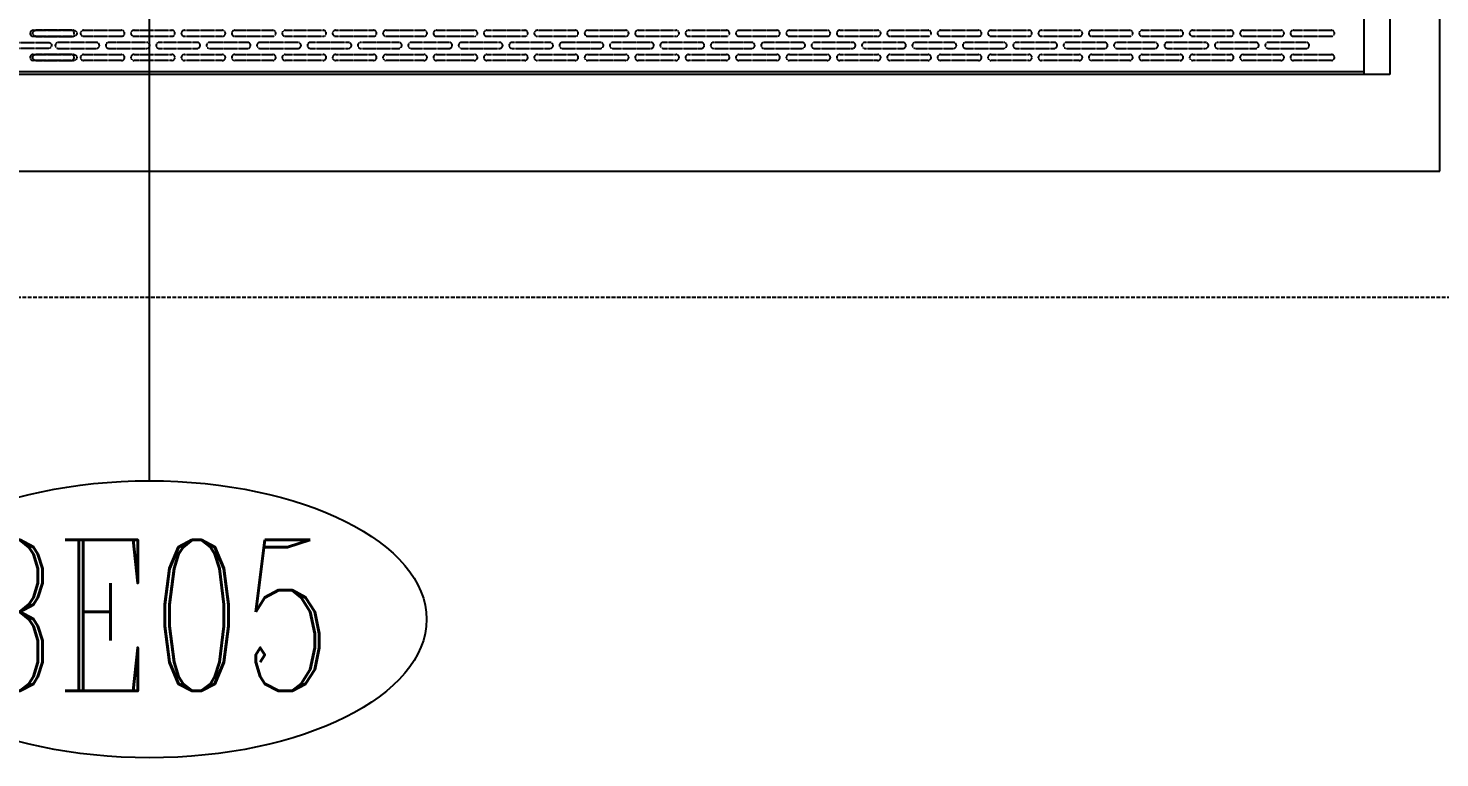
# Model space of a CAD drawing. Extents: x -12047294 to -5625356, y -1456591 to -622873.
# Drawn here: x -6027278 to -6026158, y -719289 to -718710 of the extents above; entities that cross this region are included whole.
import ezdxf

# ---------------------------------------------------------------- set-up
doc = ezdxf.new("R2010")
doc.units = 0
doc.header["$LTSCALE"] = 10
doc.header["$MEASUREMENT"] = 0
doc.linetypes.add('_DASH', pattern=[0.425, 0.3, -0.125])
doc.linetypes.add('DASH', pattern=[0.35, 0.25, -0.1])
doc.layers.add('EQUIP', color=1, linetype='Continuous')
doc.layers.add('Iteam', color=4, linetype='Continuous')
doc.styles.add('SHZF-注释', font='romanc.shx', dxfattribs={"width": 0.8, "bigfont": 'shzf-hz.shx'})

# ---------------------------------------------------------------- blocks, each defined once
blk = doc.blocks.new('A$C293A612F')
at = {"layer": 'EQUIP'}
for p, q in [((2200.000273391605, 1199.999785408377), (0.0002733916044235, 1199.999785423279)), ((0.0002733916044235, 1199.999785423279), (0.0002733916044235, -0.0002145767211914)), ((39.53826590627432, 1123.199785426259), (2160.462280876934, 1123.199785396457)), ((39.53826590627432, 143.9997854232788), (39.53826590627432, 1123.199785426259)), ((60.00027339160443, 1123.199785426259), (60.00027339160443, 143.9997854232788))]:
    blk.add_line(p, q, dxfattribs=at)
at = {"layer": 'EQUIP', "color": 8}
blk.add_line((60.00027339160443, 1121.279785424471), (2140.000273391605, 1121.279785424471), dxfattribs=at)
at = {"layer": 'EQUIP', "color": 8, "linetype": 'DASH', "ltscale": 0.1}
for p, q in [((86.03715344518423, 1112.159785419702), (116.0371534451842, 1112.159785419702)), ((126.0371534451842, 1112.159785419702), (156.0371534451842, 1112.159785419702)), ((166.0371534451842, 1112.159785419702), (196.0371534451842, 1112.159785419702)), ((206.0371534451842, 1112.159785419702), (236.0371534451843, 1112.159785419702)), ((246.0371534451842, 1112.159785419702), (276.0371534451842, 1112.159785419702)), ((286.0371534451843, 1112.159785419702), (316.0371534451842, 1112.159785419702)), ((326.0371534451842, 1112.159785419702), (356.0371534451842, 1112.159785419702)), ((366.0371534451842, 1112.159785419702), (396.0371534451842, 1112.159785419702)), ((406.037153445184, 1112.159785419702), (436.0371534451841, 1112.159785419702)), ((446.0371534451842, 1112.159785419702), (476.0371534451842, 1112.159785419702)), ((486.0371534451841, 1112.159785419702), (516.0371534451841, 1112.159785419702)), ((526.0371534451841, 1112.159785419702), (556.037153445184, 1112.159785419702)), ((566.0371534451842, 1112.159785419702), (596.0371534451842, 1112.159785419702)), ((606.0371534451842, 1112.159785419702), (636.0371534451842, 1112.159785419702)), ((646.0371534451842, 1112.159785419702), (676.0371534451842, 1112.159785419702)), ((686.0371534451842, 1112.159785419702), (716.0371534451843, 1112.159785419702)), ((726.0371534451843, 1112.159785419702), (756.0371534451843, 1112.159785419702)), ((766.0371534451843, 1112.159785419702), (796.0371534451843, 1112.159785419702)), ((806.0371534451842, 1112.159785419702), (836.0371534451841, 1112.159785419702)), ((846.0371534451843, 1112.159785419702), (876.0371534451843, 1112.159785419702)), ((886.0371534451841, 1112.159785419702), (916.0371534451843, 1112.159785419702)), ((926.0371534451843, 1112.159785419702), (956.0371534451843, 1112.159785419702)), ((966.0371534451843, 1112.159785419702), (996.0371534451843, 1112.159785419702)), ((1006.037153445184, 1112.159785419702), (1036.037153445184, 1112.159785419702)), ((1046.037153445184, 1112.159785419702), (1076.037153445184, 1112.159785419702)), ((1113.963393338024, 1112.159785419702), (1083.963393338025, 1112.159785419702)), ((1086.037153445184, 1112.159785419702), (1116.037153445184, 1112.159785419702)), ((116.0371534451842, 1107.359785422683), (86.03715344518423, 1107.359785422683)), ((136.0371534451842, 1102.559785425663), (106.0371534451842, 1102.559785425663)), ((106.0371534451842, 1097.759785428643), (136.0371534451842, 1097.759785428643)), ((156.0371534451842, 1107.359785422683), (126.0371534451842, 1107.359785422683)), ((176.0371534451842, 1102.559785425663), (146.0371534451842, 1102.559785425663)), ((146.0371534451842, 1097.759785428643), (176.0371534451842, 1097.759785428643)), ((196.0371534451842, 1107.359785422683), (166.0371534451842, 1107.359785422683)), ((216.0371534451842, 1102.559785425663), (186.0371534451841, 1102.559785425663)), ((186.0371534451841, 1097.759785428643), (216.0371534451842, 1097.759785428643)), ((236.0371534451843, 1107.359785422683), (206.0371534451842, 1107.359785422683)), ((256.0371534451842, 1102.559785425663), (226.0371534451842, 1102.559785425663)), ((226.0371534451842, 1097.759785428643), (256.0371534451842, 1097.759785428643)), ((276.0371534451842, 1107.359785422683), (246.0371534451842, 1107.359785422683)), ((296.0371534451842, 1102.559785425663), (266.0371534451842, 1102.559785425663)), ((266.0371534451842, 1097.759785428643), (296.0371534451842, 1097.759785428643)), ((316.0371534451842, 1107.359785422683), (286.0371534451843, 1107.359785422683)), ((336.0371534451843, 1102.559785425663), (306.0371534451842, 1102.559785425663)), ((306.0371534451842, 1097.759785428643), (336.0371534451843, 1097.759785428643)), ((356.0371534451842, 1107.359785422683), (326.0371534451842, 1107.359785422683)), ((376.0371534451842, 1102.559785425663), (346.0371534451842, 1102.559785425663)), ((346.0371534451842, 1097.759785428643), (376.0371534451842, 1097.759785428643)), ((396.0371534451842, 1107.359785422683), (366.0371534451842, 1107.359785422683)), ((416.0371534451841, 1102.559785425663), (386.0371534451843, 1102.559785425663)), ((386.0371534451843, 1097.759785428643), (416.0371534451841, 1097.759785428643)), ((436.0371534451841, 1107.359785422683), (406.037153445184, 1107.359785422683)), ((456.037153445184, 1102.559785425663), (426.0371534451842, 1102.559785425663)), ((426.0371534451842, 1097.759785428643), (456.037153445184, 1097.759785428643)), ((476.0371534451842, 1107.359785422683), (446.0371534451842, 1107.359785422683)), ((496.0371534451842, 1102.559785425663), (466.0371534451841, 1102.559785425663)), ((466.0371534451841, 1097.759785428643), (496.0371534451842, 1097.759785428643)), ((516.0371534451841, 1107.359785422683), (486.0371534451841, 1107.359785422683)), ((536.0371534451841, 1102.559785425663), (506.037153445184, 1102.559785425663)), ((506.037153445184, 1097.759785428643), (536.0371534451841, 1097.759785428643)), ((556.037153445184, 1107.359785422683), (526.0371534451841, 1107.359785422683)), ((576.0371534451842, 1102.559785425663), (546.0371534451841, 1102.559785425663)), ((546.0371534451841, 1097.759785428643), (576.0371534451842, 1097.759785428643)), ((596.0371534451842, 1107.359785422683), (566.0371534451842, 1107.359785422683)), ((616.0371534451842, 1102.559785425663), (586.0371534451842, 1102.559785425663)), ((586.0371534451842, 1097.759785428643), (616.0371534451842, 1097.759785428643)), ((636.0371534451842, 1107.359785422683), (606.0371534451842, 1107.359785422683)), ((656.0371534451842, 1102.559785425663), (626.0371534451842, 1102.559785425663)), ((626.0371534451842, 1097.759785428643), (656.0371534451842, 1097.759785428643)), ((676.0371534451842, 1107.359785422683), (646.0371534451842, 1107.359785422683)), ((696.0371534451843, 1102.559785425663), (666.0371534451842, 1102.559785425663)), ((666.0371534451842, 1097.759785428643), (696.0371534451843, 1097.759785428643)), ((716.0371534451843, 1107.359785422683), (686.0371534451842, 1107.359785422683)), ((736.0371534451843, 1102.559785425663), (706.0371534451843, 1102.559785425663)), ((706.0371534451843, 1097.759785428643), (736.0371534451843, 1097.759785428643)), ((756.0371534451843, 1107.359785422683), (726.0371534451843, 1107.359785422683)), ((776.0371534451843, 1102.559785425663), (746.0371534451843, 1102.559785425663)), ((746.0371534451843, 1097.759785428643), (776.0371534451843, 1097.759785428643)), ((796.0371534451843, 1107.359785422683), (766.0371534451843, 1107.359785422683)), ((816.0371534451843, 1102.559785425663), (786.0371534451843, 1102.559785425663)), ((786.0371534451843, 1097.759785428643), (816.0371534451843, 1097.759785428643)), ((836.0371534451841, 1107.359785422683), (806.0371534451842, 1107.359785422683)), ((856.0371534451843, 1102.559785425663), (826.0371534451843, 1102.559785425663)), ((826.0371534451843, 1097.759785428643), (856.0371534451843, 1097.759785428643)), ((876.0371534451843, 1107.359785422683), (846.0371534451843, 1107.359785422683)), ((896.0371534451843, 1102.559785425663), (866.0371534451843, 1102.559785425663)), ((866.0371534451843, 1097.759785428643), (896.0371534451843, 1097.759785428643)), ((916.0371534451843, 1107.359785422683), (886.0371534451841, 1107.359785422683)), ((936.0371534451839, 1102.559785425663), (906.0371534451843, 1102.559785425663)), ((906.0371534451843, 1097.759785428643), (936.0371534451839, 1097.759785428643)), ((956.0371534451843, 1107.359785422683), (926.0371534451843, 1107.359785422683)), ((976.0371534451843, 1102.559785425663), (946.0371534451843, 1102.559785425663)), ((946.0371534451843, 1097.759785428643), (976.0371534451843, 1097.759785428643)), ((996.0371534451843, 1107.359785422683), (966.0371534451843, 1107.359785422683)), ((1016.037153445184, 1102.559785425663), (986.0371534451839, 1102.559785425663)), ((986.0371534451839, 1097.759785428643), (1016.037153445184, 1097.759785428643)), ((1036.037153445184, 1107.359785422683), (1006.037153445184, 1107.359785422683)), ((1056.037153445184, 1102.559785425663), (1026.037153445184, 1102.559785425663)), ((1026.037153445184, 1097.759785428643), (1056.037153445184, 1097.759785428643)), ((1076.037153445184, 1107.359785422683), (1046.037153445184, 1107.359785422683)), ((1096.037153445184, 1102.559785425663), (1066.037153445184, 1102.559785425663)), ((1066.037153445184, 1097.759785428643), (1096.037153445184, 1097.759785428643)), ((1083.963393338025, 1107.359785422683), (1113.963393338024, 1107.359785422683)), ((1116.037153445184, 1107.359785422683), (1086.037153445184, 1107.359785422683)), ((1103.963393338024, 1102.559785425663), (1133.963393338024, 1102.559785425663)), ((1133.963393338024, 1097.759785428643), (1103.963393338024, 1097.759785428643)), ((86.03715344518423, 1092.959785416722), (116.0371534451842, 1092.959785416722)), ((116.0371534451842, 1088.159785419702), (86.03715344518423, 1088.159785419702)), ((126.0371534451842, 1092.959785416722), (156.0371534451842, 1092.959785416722)), ((156.0371534451842, 1088.159785419702), (126.0371534451842, 1088.159785419702)), ((166.0371534451842, 1092.959785416722), (196.0371534451842, 1092.959785416722)), ((196.0371534451842, 1088.159785419702), (166.0371534451842, 1088.159785419702)), ((206.0371534451842, 1092.959785416722), (236.0371534451843, 1092.959785416722)), ((236.0371534451843, 1088.159785419702), (206.0371534451842, 1088.159785419702)), ((246.0371534451842, 1092.959785416722), (276.0371534451842, 1092.959785416722)), ((276.0371534451842, 1088.159785419702), (246.0371534451842, 1088.159785419702)), ((286.0371534451843, 1092.959785416722), (316.0371534451842, 1092.959785416722)), ((316.0371534451842, 1088.159785419702), (286.0371534451843, 1088.159785419702)), ((326.0371534451842, 1092.959785416722), (356.0371534451842, 1092.959785416722)), ((356.0371534451842, 1088.159785419702), (326.0371534451842, 1088.159785419702)), ((366.0371534451842, 1092.959785416722), (396.0371534451842, 1092.959785416722)), ((396.0371534451842, 1088.159785419702), (366.0371534451842, 1088.159785419702)), ((406.037153445184, 1092.959785416722), (436.0371534451841, 1092.959785416722)), ((436.0371534451841, 1088.159785419702), (406.037153445184, 1088.159785419702)), ((446.0371534451842, 1092.959785416722), (476.0371534451842, 1092.959785416722)), ((476.0371534451842, 1088.159785419702), (446.0371534451842, 1088.159785419702)), ((486.0371534451841, 1092.959785416722), (516.0371534451841, 1092.959785416722)), ((516.0371534451841, 1088.159785419702), (486.0371534451841, 1088.159785419702)), ((526.0371534451841, 1092.959785416722), (556.037153445184, 1092.959785416722)), ((556.037153445184, 1088.159785419702), (526.0371534451841, 1088.159785419702)), ((566.0371534451842, 1092.959785416722), (596.0371534451842, 1092.959785416722)), ((596.0371534451842, 1088.159785419702), (566.0371534451842, 1088.159785419702)), ((606.0371534451842, 1092.959785416722), (636.0371534451842, 1092.959785416722)), ((636.0371534451842, 1088.159785419702), (606.0371534451842, 1088.159785419702)), ((646.0371534451842, 1092.959785416722), (676.0371534451842, 1092.959785416722)), ((676.0371534451842, 1088.159785419702), (646.0371534451842, 1088.159785419702)), ((686.0371534451842, 1092.959785416722), (716.0371534451843, 1092.959785416722)), ((716.0371534451843, 1088.159785419702), (686.0371534451842, 1088.159785419702)), ((726.0371534451843, 1092.959785416722), (756.0371534451843, 1092.959785416722)), ((756.0371534451843, 1088.159785419702), (726.0371534451843, 1088.159785419702)), ((766.0371534451843, 1092.959785416722), (796.0371534451843, 1092.959785416722)), ((796.0371534451843, 1088.159785419702), (766.0371534451843, 1088.159785419702)), ((806.0371534451842, 1092.959785416722), (836.0371534451841, 1092.959785416722)), ((836.0371534451841, 1088.159785419702), (806.0371534451842, 1088.159785419702)), ((846.0371534451843, 1092.959785416722), (876.0371534451843, 1092.959785416722)), ((876.0371534451843, 1088.159785419702), (846.0371534451843, 1088.159785419702)), ((886.0371534451841, 1092.959785416722), (916.0371534451843, 1092.959785416722)), ((916.0371534451843, 1088.159785419702), (886.0371534451841, 1088.159785419702)), ((926.0371534451843, 1092.959785416722), (956.0371534451843, 1092.959785416722)), ((956.0371534451843, 1088.159785419702), (926.0371534451843, 1088.159785419702)), ((966.0371534451843, 1092.959785416722), (996.0371534451843, 1092.959785416722)), ((996.0371534451843, 1088.159785419702), (966.0371534451843, 1088.159785419702)), ((1006.037153445184, 1092.959785416722), (1036.037153445184, 1092.959785416722)), ((1036.037153445184, 1088.159785419702), (1006.037153445184, 1088.159785419702)), ((1046.037153445184, 1092.959785416722), (1076.037153445184, 1092.959785416722)), ((1076.037153445184, 1088.159785419702), (1046.037153445184, 1088.159785419702)), ((1113.963393338024, 1092.959785416722), (1083.963393338025, 1092.959785416722)), ((1083.963393338025, 1088.159785419702), (1113.963393338024, 1088.159785419702)), ((1086.037153445184, 1092.959785416722), (1116.037153445184, 1092.959785416722)), ((1116.037153445184, 1088.159785419702), (1086.037153445184, 1088.159785419702))]:
    blk.add_line(p, q, dxfattribs=at)
for centre, major_axis, ratio, start_param, end_param in [((86.03715344518423, 1109.759785428643), (2.499999999999999, 2.99363436e-08), 0.9599999964237212, 1.57079631529934, 4.712388968889133), ((116.0371534451842, 1109.759785428643), (-2.499999999999996, 8.82040192e-08), 0.9600000023841861, 1.570796360665239, 4.712389014255031), ((126.0371534451842, 1109.759785428643), (2.499999999999999, 2.99363436e-08), 0.9599999964237212, 1.57079631529934, 4.712388968889133), ((156.0371534451842, 1109.759785428643), (-2.499999999999996, 8.82040192e-08), 0.9600000023841861, 1.570796360665239, 4.712389014255031), ((166.0371534451842, 1109.759785428643), (2.499999999999999, 2.99363436e-08), 0.9599999964237212, 1.57079631529934, 4.712388968889133), ((196.0371534451842, 1109.759785428643), (-2.499999999999996, 8.82040192e-08), 0.9600000023841861, 1.570796360665239, 4.712389014255031), ((206.0371534451842, 1109.759785428643), (2.499999999999999, 2.99363436e-08), 0.9599999964237212, 1.57079631529934, 4.712388968889133), ((236.0371534451843, 1109.759785428643), (-2.499999999999996, 8.82040192e-08), 0.9600000023841861, 1.570796360665239, 4.712389014255031), ((246.0371534451842, 1109.759785428643), (2.499999999999999, 2.99363436e-08), 0.9599999964237212, 1.57079631529934, 4.712388968889133), ((276.0371534451842, 1109.759785428643), (-2.499999999999996, 8.82040192e-08), 0.9600000023841861, 1.570796360665239, 4.712389014255031), ((286.0371534451843, 1109.759785428643), (2.499999999999999, 2.99363436e-08), 0.9599999964237212, 1.57079631529934, 4.712388968889133), ((316.0371534451842, 1109.759785428643), (-2.499999999999996, 8.82040192e-08), 0.9600000023841861, 1.570796360665239, 4.712389014255031), ((326.0371534451842, 1109.759785428643), (2.499999999999999, 2.99363436e-08), 0.9599999964237212, 1.57079631529934, 4.712388968889133), ((356.0371534451842, 1109.759785428643), (-2.499999999999996, 8.82040192e-08), 0.9600000023841861, 1.570796360665239, 4.712389014255031), ((366.0371534451842, 1109.759785428643), (2.499999999999999, 2.99363436e-08), 0.9599999964237212, 1.57079631529934, 4.712388968889133), ((396.0371534451842, 1109.759785428643), (-2.499999999999996, 8.82040192e-08), 0.9600000023841861, 1.570796360665239, 4.712389014255031), ((406.037153445184, 1109.759785428643), (2.499999999999999, 2.99363436e-08), 0.9599999964237212, 1.57079631529934, 4.712388968889133), ((436.0371534451841, 1109.759785428643), (-2.499999999999996, 8.82040192e-08), 0.9600000023841861, 1.570796360665239, 4.712389014255031), ((446.0371534451842, 1109.759785428643), (2.499999999999999, 2.99363436e-08), 0.9599999964237212, 1.57079631529934, 4.712388968889133), ((476.0371534451842, 1109.759785428643), (-2.499999999999996, 8.82040192e-08), 0.9600000023841861, 1.570796360665239, 4.712389014255031), ((486.0371534451841, 1109.759785428643), (2.499999999999999, 2.99363436e-08), 0.9599999964237212, 1.57079631529934, 4.712388968889133), ((516.0371534451841, 1109.759785428643), (-2.499999999999996, 8.82040192e-08), 0.9600000023841861, 1.570796360665239, 4.712389014255031), ((526.0371534451841, 1109.759785428643), (2.499999999999999, 2.99363436e-08), 0.9599999964237212, 1.57079631529934, 4.712388968889133), ((556.037153445184, 1109.759785428643), (-2.499999999999996, 8.82040192e-08), 0.9600000023841861, 1.570796360665239, 4.712389014255031), ((566.0371534451842, 1109.759785428643), (2.499999999999999, 2.99363436e-08), 0.9599999964237212, 1.57079631529934, 4.712388968889133), ((596.0371534451842, 1109.759785428643), (-2.499999999999996, 8.82040192e-08), 0.9600000023841861, 1.570796360665239, 4.712389014255031), ((606.0371534451842, 1109.759785428643), (2.499999999999999, 2.99363436e-08), 0.9599999964237212, 1.57079631529934, 4.712388968889133), ((636.0371534451842, 1109.759785428643), (-2.499999999999996, 8.82040192e-08), 0.9600000023841861, 1.570796360665239, 4.712389014255031), ((646.0371534451842, 1109.759785428643), (2.499999999999999, 2.99363436e-08), 0.9599999964237212, 1.57079631529934, 4.712388968889133), ((676.0371534451842, 1109.759785428643), (-2.499999999999996, 8.82040192e-08), 0.9600000023841861, 1.570796360665239, 4.712389014255031), ((686.0371534451842, 1109.759785428643), (2.499999999999999, 2.99363436e-08), 0.9599999964237212, 1.57079631529934, 4.712388968889133), ((716.0371534451843, 1109.759785428643), (-2.499999999999996, 8.82040192e-08), 0.9600000023841861, 1.570796360665239, 4.712389014255031), ((726.0371534451843, 1109.759785428643), (2.499999999999999, 2.99363436e-08), 0.9599999964237212, 1.57079631529934, 4.712388968889133), ((756.0371534451843, 1109.759785428643), (-2.499999999999996, 8.82040192e-08), 0.9600000023841861, 1.570796360665239, 4.712389014255031), ((766.0371534451843, 1109.759785428643), (2.499999999999999, 2.99363436e-08), 0.9599999964237212, 1.57079631529934, 4.712388968889133), ((796.0371534451843, 1109.759785428643), (-2.499999999999996, 8.82040192e-08), 0.9600000023841861, 1.570796360665239, 4.712389014255031), ((806.0371534451842, 1109.759785428643), (2.499999999999999, 2.99363436e-08), 0.9599999964237212, 1.57079631529934, 4.712388968889133), ((836.0371534451841, 1109.759785428643), (-2.499999999999996, 8.82040192e-08), 0.9600000023841861, 1.570796360665239, 4.712389014255031), ((846.0371534451843, 1109.759785428643), (2.499999999999999, 2.99363436e-08), 0.9599999964237212, 1.57079631529934, 4.712388968889133), ((876.0371534451843, 1109.759785428643), (-2.499999999999996, 8.82040192e-08), 0.9600000023841861, 1.570796360665239, 4.712389014255031), ((886.0371534451841, 1109.759785428643), (2.499999999999999, 2.99363436e-08), 0.9599999964237212, 1.57079631529934, 4.712388968889133), ((916.0371534451843, 1109.759785428643), (-2.499999999999996, 8.82040192e-08), 0.9600000023841861, 1.570796360665239, 4.712389014255031), ((926.0371534451843, 1109.759785428643), (2.499999999999999, 2.99363436e-08), 0.9599999964237212, 1.57079631529934, 4.712388968889133), ((956.0371534451843, 1109.759785428643), (-2.499999999999996, 8.82040192e-08), 0.9600000023841861, 1.570796360665239, 4.712389014255031), ((966.0371534451843, 1109.759785428643), (2.499999999999999, 2.99363436e-08), 0.9599999964237212, 1.57079631529934, 4.712388968889133), ((996.0371534451843, 1109.759785428643), (-2.499999999999996, 8.82040192e-08), 0.9600000023841861, 1.570796360665239, 4.712389014255031), ((1006.037153445184, 1109.759785428643), (2.499999999999999, 2.99363436e-08), 0.9599999964237212, 1.57079631529934, 4.712388968889133), ((1036.037153445184, 1109.759785428643), (-2.499999999999996, 8.82040192e-08), 0.9600000023841861, 1.570796360665239, 4.712389014255031), ((1046.037153445184, 1109.759785428643), (2.499999999999999, 2.99363436e-08), 0.9599999964237212, 1.57079631529934, 4.712388968889133), ((1076.037153445184, 1109.759785428643), (-2.499999999999996, 8.82040192e-08), 0.9600000023841861, 1.570796360665239, 4.712389014255031), ((1086.037153445184, 1109.759785428643), (2.499999999999999, 2.99363436e-08), 0.9599999964237212, 1.57079631529934, 4.712388968889133), ((1116.037153445184, 1109.759785428643), (-2.499999999999996, 8.82040192e-08), 0.9600000023841861, 1.570796360665239, 4.712389014255031), ((106.0371534451842, 1100.159785419702), (-2.5, 3.18197847e-08), 0.9600000023841856, -1.570796314576099, 1.570796339013693), ((136.0371534451842, 1100.159785419702), (-2.499999999999999, 2.6447879e-08), 0.9599999964237212, 1.570796336950879, 4.712388990540675), ((146.0371534451842, 1100.159785419702), (-2.5, 3.18197847e-08), 0.9600000023841856, -1.570796314576099, 1.570796339013693), ((176.0371534451842, 1100.159785419702), (-2.499999999999999, 2.6447879e-08), 0.9599999964237212, 1.570796336950879, 4.712388990540675), ((186.0371534451841, 1100.159785419702), (-2.5, 3.18197847e-08), 0.9600000023841856, -1.570796314576099, 1.570796339013693), ((216.0371534451842, 1100.159785419702), (-2.499999999999999, 2.6447879e-08), 0.9599999964237212, 1.570796336950879, 4.712388990540675), ((226.0371534451842, 1100.159785419702), (-2.5, 3.18197847e-08), 0.9600000023841856, -1.570796314576099, 1.570796339013693), ((256.0371534451842, 1100.159785419702), (-2.499999999999999, 2.6447879e-08), 0.9599999964237212, 1.570796336950879, 4.712388990540675), ((266.0371534451842, 1100.159785419702), (-2.5, 3.18197847e-08), 0.9600000023841856, -1.570796314576099, 1.570796339013693), ((296.0371534451842, 1100.159785419702), (-2.499999999999999, 2.6447879e-08), 0.9599999964237212, 1.570796336950879, 4.712388990540675), ((306.0371534451842, 1100.159785419702), (-2.5, 3.18197847e-08), 0.9600000023841856, -1.570796314576099, 1.570796339013693), ((336.0371534451843, 1100.159785419702), (-2.499999999999999, 2.6447879e-08), 0.9599999964237212, 1.570796336950879, 4.712388990540675), ((346.0371534451842, 1100.159785419702), (-2.5, 3.18197847e-08), 0.9600000023841856, -1.570796314576099, 1.570796339013693), ((376.0371534451842, 1100.159785419702), (-2.499999999999999, 2.6447879e-08), 0.9599999964237212, 1.570796336950879, 4.712388990540675), ((386.0371534451843, 1100.159785419702), (-2.5, 3.18197847e-08), 0.9600000023841856, -1.570796314576099, 1.570796339013693), ((416.0371534451841, 1100.159785419702), (-2.499999999999999, 2.6447879e-08), 0.9599999964237212, 1.570796336950879, 4.712388990540675), ((426.0371534451842, 1100.159785419702), (-2.5, 3.18197847e-08), 0.9600000023841856, -1.570796314576099, 1.570796339013693), ((456.037153445184, 1100.159785419702), (-2.499999999999999, 2.6447879e-08), 0.9599999964237212, 1.570796336950879, 4.712388990540675), ((466.0371534451841, 1100.159785419702), (-2.5, 3.18197847e-08), 0.9600000023841856, -1.570796314576099, 1.570796339013693), ((496.0371534451842, 1100.159785419702), (-2.499999999999999, 2.6447879e-08), 0.9599999964237212, 1.570796336950879, 4.712388990540675), ((506.037153445184, 1100.159785419702), (-2.5, 3.18197847e-08), 0.9600000023841856, -1.570796314576099, 1.570796339013693), ((536.0371534451841, 1100.159785419702), (-2.499999999999999, 2.6447879e-08), 0.9599999964237212, 1.570796336950879, 4.712388990540675), ((546.0371534451841, 1100.159785419702), (-2.5, 3.18197847e-08), 0.9600000023841856, -1.570796314576099, 1.570796339013693), ((576.0371534451842, 1100.159785419702), (-2.499999999999999, 2.6447879e-08), 0.9599999964237212, 1.570796336950879, 4.712388990540675), ((586.0371534451842, 1100.159785419702), (-2.5, 3.18197847e-08), 0.9600000023841856, -1.570796314576099, 1.570796339013693), ((616.0371534451842, 1100.159785419702), (-2.499999999999999, 2.6447879e-08), 0.9599999964237212, 1.570796336950879, 4.712388990540675), ((626.0371534451842, 1100.159785419702), (-2.5, 3.18197847e-08), 0.9600000023841856, -1.570796314576099, 1.570796339013693), ((656.0371534451842, 1100.159785419702), (-2.499999999999999, 2.6447879e-08), 0.9599999964237212, 1.570796336950879, 4.712388990540675), ((666.0371534451842, 1100.159785419702), (-2.5, 3.18197847e-08), 0.9600000023841856, -1.570796314576099, 1.570796339013693), ((696.0371534451843, 1100.159785419702), (-2.499999999999999, 2.6447879e-08), 0.9599999964237212, 1.570796336950879, 4.712388990540675), ((706.0371534451843, 1100.159785419702), (-2.5, 3.18197847e-08), 0.9600000023841856, -1.570796314576099, 1.570796339013693), ((736.0371534451843, 1100.159785419702), (-2.499999999999999, 2.6447879e-08), 0.9599999964237212, 1.570796336950879, 4.712388990540675), ((746.0371534451843, 1100.159785419702), (-2.5, 3.18197847e-08), 0.9600000023841856, -1.570796314576099, 1.570796339013693), ((776.0371534451843, 1100.159785419702), (-2.499999999999999, 2.6447879e-08), 0.9599999964237212, 1.570796336950879, 4.712388990540675), ((786.0371534451843, 1100.159785419702), (-2.5, 3.18197847e-08), 0.9600000023841856, -1.570796314576099, 1.570796339013693), ((816.0371534451843, 1100.159785419702), (-2.499999999999999, 2.6447879e-08), 0.9599999964237212, 1.570796336950879, 4.712388990540675), ((826.0371534451843, 1100.159785419702), (-2.5, 3.18197847e-08), 0.9600000023841856, -1.570796314576099, 1.570796339013693), ((856.0371534451843, 1100.159785419702), (-2.499999999999999, 2.6447879e-08), 0.9599999964237212, 1.570796336950879, 4.712388990540675), ((866.0371534451843, 1100.159785419702), (-2.5, 3.18197847e-08), 0.9600000023841856, -1.570796314576099, 1.570796339013693), ((896.0371534451843, 1100.159785419702), (-2.499999999999999, 2.6447879e-08), 0.9599999964237212, 1.570796336950879, 4.712388990540675), ((906.0371534451843, 1100.159785419702), (-2.5, 3.18197847e-08), 0.9600000023841856, -1.570796314576099, 1.570796339013693), ((936.0371534451839, 1100.159785419702), (-2.499999999999999, 2.6447879e-08), 0.9599999964237212, 1.570796336950879, 4.712388990540675), ((946.0371534451843, 1100.159785419702), (-2.5, 3.18197847e-08), 0.9600000023841856, -1.570796314576099, 1.570796339013693), ((976.0371534451843, 1100.159785419702), (-2.499999999999999, 2.6447879e-08), 0.9599999964237212, 1.570796336950879, 4.712388990540675), ((986.0371534451839, 1100.159785419702), (-2.5, 3.18197847e-08), 0.9600000023841856, -1.570796314576099, 1.570796339013693), ((1016.037153445184, 1100.159785419702), (-2.499999999999999, 2.6447879e-08), 0.9599999964237212, 1.570796336950879, 4.712388990540675), ((1026.037153445184, 1100.159785419702), (-2.5, 3.18197847e-08), 0.9600000023841856, -1.570796314576099, 1.570796339013693), ((1056.037153445184, 1100.159785419702), (-2.499999999999999, 2.6447879e-08), 0.9599999964237212, 1.570796336950879, 4.712388990540675), ((1066.037153445184, 1100.159785419702), (-2.5, 3.18197847e-08), 0.9600000023841856, -1.570796314576099, 1.570796339013693), ((1096.037153445184, 1100.159785419702), (-2.499999999999999, 2.6447879e-08), 0.9599999964237212, 1.570796336950879, 4.712388990540675), ((86.03715344518423, 1090.559785425663), (2.499999999999999, 2.99363436e-08), 0.9599999964237212, 1.57079631529934, 4.712388968889133), ((116.0371534451842, 1090.559785425663), (-2.499999999999996, 8.82040192e-08), 0.9600000023841861, 1.570796360665239, 4.712389014255031), ((126.0371534451842, 1090.559785425663), (2.499999999999999, 2.99363436e-08), 0.9599999964237212, 1.57079631529934, 4.712388968889133), ((156.0371534451842, 1090.559785425663), (-2.499999999999996, 8.82040192e-08), 0.9600000023841861, 1.570796360665239, 4.712389014255031), ((166.0371534451842, 1090.559785425663), (2.499999999999999, 2.99363436e-08), 0.9599999964237212, 1.57079631529934, 4.712388968889133), ((196.0371534451842, 1090.559785425663), (-2.499999999999996, 8.82040192e-08), 0.9600000023841861, 1.570796360665239, 4.712389014255031), ((206.0371534451842, 1090.559785425663), (2.499999999999999, 2.99363436e-08), 0.9599999964237212, 1.57079631529934, 4.712388968889133), ((236.0371534451843, 1090.559785425663), (-2.499999999999996, 8.82040192e-08), 0.9600000023841861, 1.570796360665239, 4.712389014255031), ((246.0371534451842, 1090.559785425663), (2.499999999999999, 2.99363436e-08), 0.9599999964237212, 1.57079631529934, 4.712388968889133), ((276.0371534451842, 1090.559785425663), (-2.499999999999996, 8.82040192e-08), 0.9600000023841861, 1.570796360665239, 4.712389014255031), ((286.0371534451843, 1090.559785425663), (2.499999999999999, 2.99363436e-08), 0.9599999964237212, 1.57079631529934, 4.712388968889133), ((316.0371534451842, 1090.559785425663), (-2.499999999999996, 8.82040192e-08), 0.9600000023841861, 1.570796360665239, 4.712389014255031), ((326.0371534451842, 1090.559785425663), (2.499999999999999, 2.99363436e-08), 0.9599999964237212, 1.57079631529934, 4.712388968889133), ((356.0371534451842, 1090.559785425663), (-2.499999999999996, 8.82040192e-08), 0.9600000023841861, 1.570796360665239, 4.712389014255031), ((366.0371534451842, 1090.559785425663), (2.499999999999999, 2.99363436e-08), 0.9599999964237212, 1.57079631529934, 4.712388968889133), ((396.0371534451842, 1090.559785425663), (-2.499999999999996, 8.82040192e-08), 0.9600000023841861, 1.570796360665239, 4.712389014255031), ((406.037153445184, 1090.559785425663), (2.499999999999999, 2.99363436e-08), 0.9599999964237212, 1.57079631529934, 4.712388968889133), ((436.0371534451841, 1090.559785425663), (-2.499999999999996, 8.82040192e-08), 0.9600000023841861, 1.570796360665239, 4.712389014255031), ((446.0371534451842, 1090.559785425663), (2.499999999999999, 2.99363436e-08), 0.9599999964237212, 1.57079631529934, 4.712388968889133), ((476.0371534451842, 1090.559785425663), (-2.499999999999996, 8.82040192e-08), 0.9600000023841861, 1.570796360665239, 4.712389014255031), ((486.0371534451841, 1090.559785425663), (2.499999999999999, 2.99363436e-08), 0.9599999964237212, 1.57079631529934, 4.712388968889133), ((516.0371534451841, 1090.559785425663), (-2.499999999999996, 8.82040192e-08), 0.9600000023841861, 1.570796360665239, 4.712389014255031), ((526.0371534451841, 1090.559785425663), (2.499999999999999, 2.99363436e-08), 0.9599999964237212, 1.57079631529934, 4.712388968889133), ((556.037153445184, 1090.559785425663), (-2.499999999999996, 8.82040192e-08), 0.9600000023841861, 1.570796360665239, 4.712389014255031), ((566.0371534451842, 1090.559785425663), (2.499999999999999, 2.99363436e-08), 0.9599999964237212, 1.57079631529934, 4.712388968889133), ((596.0371534451842, 1090.559785425663), (-2.499999999999996, 8.82040192e-08), 0.9600000023841861, 1.570796360665239, 4.712389014255031), ((606.0371534451842, 1090.559785425663), (2.499999999999999, 2.99363436e-08), 0.9599999964237212, 1.57079631529934, 4.712388968889133), ((636.0371534451842, 1090.559785425663), (-2.499999999999996, 8.82040192e-08), 0.9600000023841861, 1.570796360665239, 4.712389014255031), ((646.0371534451842, 1090.559785425663), (2.499999999999999, 2.99363436e-08), 0.9599999964237212, 1.57079631529934, 4.712388968889133), ((676.0371534451842, 1090.559785425663), (-2.499999999999996, 8.82040192e-08), 0.9600000023841861, 1.570796360665239, 4.712389014255031), ((686.0371534451842, 1090.559785425663), (2.499999999999999, 2.99363436e-08), 0.9599999964237212, 1.57079631529934, 4.712388968889133), ((716.0371534451843, 1090.559785425663), (-2.499999999999996, 8.82040192e-08), 0.9600000023841861, 1.570796360665239, 4.712389014255031), ((726.0371534451843, 1090.559785425663), (2.499999999999999, 2.99363436e-08), 0.9599999964237212, 1.57079631529934, 4.712388968889133), ((756.0371534451843, 1090.559785425663), (-2.499999999999996, 8.82040192e-08), 0.9600000023841861, 1.570796360665239, 4.712389014255031), ((766.0371534451843, 1090.559785425663), (2.499999999999999, 2.99363436e-08), 0.9599999964237212, 1.57079631529934, 4.712388968889133), ((796.0371534451843, 1090.559785425663), (-2.499999999999996, 8.82040192e-08), 0.9600000023841861, 1.570796360665239, 4.712389014255031), ((806.0371534451842, 1090.559785425663), (2.499999999999999, 2.99363436e-08), 0.9599999964237212, 1.57079631529934, 4.712388968889133), ((836.0371534451841, 1090.559785425663), (-2.499999999999996, 8.82040192e-08), 0.9600000023841861, 1.570796360665239, 4.712389014255031), ((846.0371534451843, 1090.559785425663), (2.499999999999999, 2.99363436e-08), 0.9599999964237212, 1.57079631529934, 4.712388968889133), ((876.0371534451843, 1090.559785425663), (-2.499999999999996, 8.82040192e-08), 0.9600000023841861, 1.570796360665239, 4.712389014255031), ((886.0371534451841, 1090.559785425663), (2.499999999999999, 2.99363436e-08), 0.9599999964237212, 1.57079631529934, 4.712388968889133), ((916.0371534451843, 1090.559785425663), (-2.499999999999996, 8.82040192e-08), 0.9600000023841861, 1.570796360665239, 4.712389014255031), ((926.0371534451843, 1090.559785425663), (2.499999999999999, 2.99363436e-08), 0.9599999964237212, 1.57079631529934, 4.712388968889133), ((956.0371534451843, 1090.559785425663), (-2.499999999999996, 8.82040192e-08), 0.9600000023841861, 1.570796360665239, 4.712389014255031), ((966.0371534451843, 1090.559785425663), (2.499999999999999, 2.99363436e-08), 0.9599999964237212, 1.57079631529934, 4.712388968889133), ((996.0371534451843, 1090.559785425663), (-2.499999999999996, 8.82040192e-08), 0.9600000023841861, 1.570796360665239, 4.712389014255031), ((1006.037153445184, 1090.559785425663), (2.499999999999999, 2.99363436e-08), 0.9599999964237212, 1.57079631529934, 4.712388968889133), ((1036.037153445184, 1090.559785425663), (-2.499999999999996, 8.82040192e-08), 0.9600000023841861, 1.570796360665239, 4.712389014255031), ((1046.037153445184, 1090.559785425663), (2.499999999999999, 2.99363436e-08), 0.9599999964237212, 1.57079631529934, 4.712388968889133), ((1076.037153445184, 1090.559785425663), (-2.499999999999996, 8.82040192e-08), 0.9600000023841861, 1.570796360665239, 4.712389014255031), ((1086.037153445184, 1090.559785425663), (2.499999999999999, 2.99363436e-08), 0.9599999964237212, 1.57079631529934, 4.712388968889133), ((1116.037153445184, 1090.559785425663), (-2.499999999999996, 8.82040192e-08), 0.9600000023841861, 1.570796360665239, 4.712389014255031)]:
    blk.add_ellipse(centre, major_axis=major_axis, ratio=ratio, start_param=start_param, end_param=end_param, dxfattribs=at)
at = {"layer": 'EQUIP', "color": 8, "linetype": 'DASH', "ltscale": 0.1, "extrusion": (0, 0, -0.9999999999999998)}
for centre, major_axis, ratio, start_param, end_param in [((1083.963393338025, 1109.759785428643), (2.499999999999996, 8.82040192e-08), 0.9600000023841861, 1.570796360665239, 4.712389014255031), ((1113.963393338024, 1109.759785428643), (-2.499999999999999, 2.99363436e-08), 0.9599999964237212, 1.57079631529934, 4.712388968889133), ((1103.963393338024, 1100.159785419702), (2.499999999999999, 2.6447879e-08), 0.9599999964237212, 1.570796336950879, 4.712388990540675), ((1083.963393338025, 1090.559785425663), (2.499999999999996, 8.82040192e-08), 0.9600000023841861, 1.570796360665239, 4.712389014255031), ((1113.963393338024, 1090.559785425663), (-2.499999999999999, 2.99363436e-08), 0.9599999964237212, 1.57079631529934, 4.712388968889133)]:
    blk.add_ellipse(centre, major_axis=major_axis, ratio=ratio, start_param=start_param, end_param=end_param, dxfattribs=at)

msp = doc.modelspace()

# ---------------------------------------------------------------- linework, layer by layer
at = {"layer": 'EQUIP', "color": 2, "linetype": '_DASH'}
msp.add_lwpolyline([(-6035536.14730215, -718923.4332681344), (-6020346.147302155, -718923.4332681451), (-6020346.147302155, -717623.4332681452), (-6035536.14730215, -717623.4332681345)], close=True, dxfattribs=at)
at = {"layer": 'Iteam'}
msp.add_line((-6027181.91029761, -719069.3976226978, 3.48686626e-08), (-6027181.91029761, -718632.5332632809), dxfattribs=at)
msp.add_ellipse((-6027181.91029761, -719179.3976226955, 3.48686626e-08), major_axis=(219.9999999953434, 0), ratio=0.5, dxfattribs=at)

# ---------------------------------------------------------------- block references
at = {"layer": 'EQUIP', "rotation": 180}
msp.add_blockref('A$C293A612F', (-6026158.018528711, -717623.4332681452), dxfattribs=at)

# ---------------------------------------------------------------- texts
at = {"layer": 'Iteam', "style": 'SHZF-注释', "width": 0.7}
msp.add_text('BE05', height=120, dxfattribs=at).set_placement((-6027335.120843499, -719236.3188854567))

doc.saveas('drawing.dxf')
